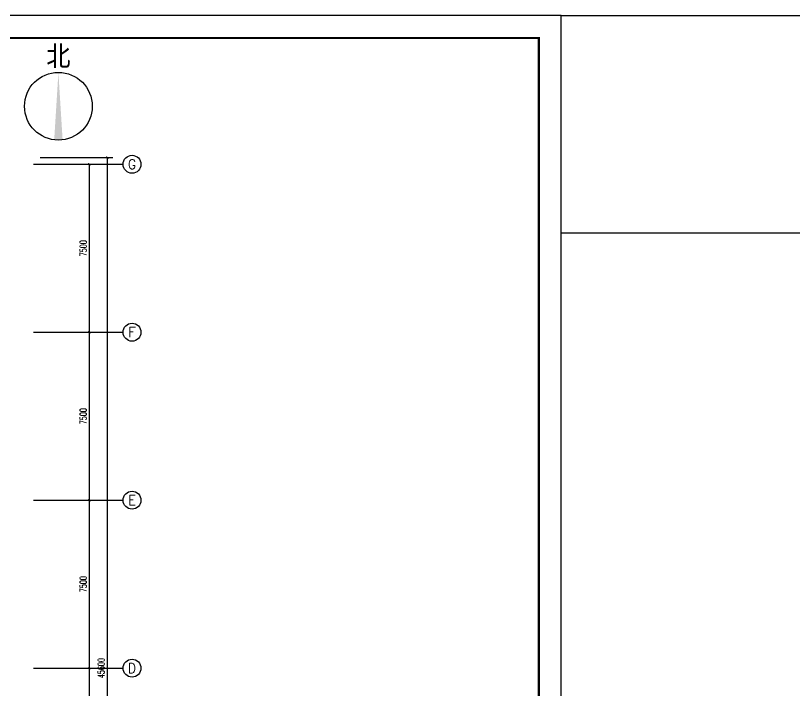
# Model space of a CAD drawing. Extents: x 4532298 to 10139194, y -639876 to -207028.
# Drawn here: x 5190941 to 5225717, y -320892 to -290759 of the extents above; entities that cross this region are included whole.
import ezdxf
from ezdxf.enums import TextEntityAlignment as Align

# ---------------------------------------------------------------- set-up
doc = ezdxf.new("R2010")
doc.units = 0
doc.header["$LTSCALE"] = 1000
doc.header["$MEASUREMENT"] = 0
doc.layers.get('0').update_dxf_attribs({"linetype": 'CONTINUOUS'})
doc.layers.get('Defpoints').update_dxf_attribs({"linetype": 'CONTINUOUS'})
for name, color, linetype in [('AXIS_TEXT', 7, 'CONTINUOUS'), ('PUB_TITLE', 4, 'CONTINUOUS'), ('WALL', 2, 'CONTINUOUS'), ('建筑底图', 251, 'CONTINUOUS')]:
    doc.layers.add(name, color=color, linetype=linetype)
doc.styles.add('_TCH_AXIS', font='COMPLEX', dxfattribs={"bigfont": 'GBCBIG'})
doc.styles.add('_TCH_DIM_T3', font='SIMPLEX', dxfattribs={"width": 0.705882, "bigfont": 'GBCBIG'})
doc.styles.add('COMPLEX', font='COMPLEX')
doc.styles.add('HT', font='')
doc.styles.get('HT').set_extended_font_data('SimSun')
doc.dimstyles.new('_TCH_ARCH&&100', dxfattribs={"dimtxt": 297.5, "dimasz": 100, "dimexe": 250, "dimexo": 300, "dimgap": 126.25, "dimtad": 1, "dimdec": 0, "dimzin": 0, "dimdsep": 46, "dimtxsty": '_TCH_DIM_T3', "dimblk": 'ARCHTICK', "dimcen": 0.09, "dimclrt": 7, "dimazin": 2, "dimtfac": 1, "dimtdec": 0, "dimtix": 1, "dimtmove": 2, "dimatfit": 3, "dimfxl": 0, "dimtolj": 1, "dimtzin": 0, "dimarcsym": 0})

# ---------------------------------------------------------------- blocks, each defined once
blk = doc.blocks.new('_NORTH')
blk.add_circle((0, 0), 1200)
blk.add_solid([(-1191, 149), (-1191, -149), (1200, 0)])
blk = doc.blocks.new('_ArchTick')
at = {"color": 0, "linetype": 'ByBlock', "const_width": 0.4}
blk.add_lwpolyline([(-0.5, -0.5), (0.5, 0.5)], dxfattribs=at)
blk = doc.blocks.new('*D1000')
at = {"layer": 'Defpoints', "color": 0, "transparency": 16777216}
for p in [(5191741, -297098), (5195041, -297098), (5191741, -342698)]:
    blk.add_point(p, dxfattribs=at)
at = {"layer": '建筑底图', "color": 0, "lineweight": -2, "transparency": 16777216}
for p, q in [((5192041, -297098), (5195291, -297098)), ((5195041, -342698), (5195041, -297098)), ((5192041, -342698), (5195291, -342698))]:
    blk.add_line(p, q, dxfattribs=at)
at = {"layer": '建筑底图', "color": 0, "lineweight": -2, "transparency": 16777216, "xscale": 100, "yscale": 100, "zscale": 100}
for p, rotation in [((5195041, -297098), 90), ((5195041, -342698), 270)]:
    blk.add_blockref('_ArchTick', p, dxfattribs=dict(at, rotation=rotation))
at = {"layer": '建筑底图', "color": 7, "transparency": 16777216, "insert": (5194766, -319898), "char_height": 297.5, "attachment_point": 5, "rotation": 90, "style": '_TCH_DIM_T3'}
blk.add_mtext('\\A1;45600', dxfattribs=at)
blk = doc.blocks.new('*D1003')
at = {"layer": 'Defpoints', "color": 0, "transparency": 16777216}
for p in [(5191741, -319898), (5194241, -319898), (5191741, -327398)]:
    blk.add_point(p, dxfattribs=at)
at = {"layer": '建筑底图', "color": 0, "lineweight": -2, "transparency": 16777216}
for p, q in [((5192041, -319898), (5194491, -319898)), ((5194241, -327398), (5194241, -319898)), ((5192041, -327398), (5194491, -327398))]:
    blk.add_line(p, q, dxfattribs=at)
at = {"layer": '建筑底图', "color": 0, "lineweight": -2, "transparency": 16777216, "xscale": 100, "yscale": 100, "zscale": 100}
for p, rotation in [((5194241, -319898), 90), ((5194241, -327398), 270)]:
    blk.add_blockref('_ArchTick', p, dxfattribs=dict(at, rotation=rotation))
at = {"layer": '建筑底图', "color": 7, "transparency": 16777216, "insert": (5193966, -323648), "char_height": 297.5, "attachment_point": 5, "rotation": 90, "style": '_TCH_DIM_T3'}
blk.add_mtext('\\A1;7500', dxfattribs=at)
blk = doc.blocks.new('*D1004')
at = {"layer": 'Defpoints', "color": 0, "transparency": 16777216}
for p in [(5191741, -312398), (5194241, -312398), (5191741, -319898)]:
    blk.add_point(p, dxfattribs=at)
at = {"layer": '建筑底图', "color": 0, "lineweight": -2, "transparency": 16777216}
for p, q in [((5192041, -312398), (5194491, -312398)), ((5194241, -319898), (5194241, -312398)), ((5192041, -319898), (5194491, -319898))]:
    blk.add_line(p, q, dxfattribs=at)
at = {"layer": '建筑底图', "color": 0, "lineweight": -2, "transparency": 16777216, "xscale": 100, "yscale": 100, "zscale": 100}
for p, rotation in [((5194241, -312398), 90), ((5194241, -319898), 270)]:
    blk.add_blockref('_ArchTick', p, dxfattribs=dict(at, rotation=rotation))
at = {"layer": '建筑底图', "color": 7, "transparency": 16777216, "insert": (5193966, -316148), "char_height": 297.5, "attachment_point": 5, "rotation": 90, "style": '_TCH_DIM_T3'}
blk.add_mtext('\\A1;7500', dxfattribs=at)
blk = doc.blocks.new('*D1005')
at = {"layer": 'Defpoints', "color": 0, "transparency": 16777216}
for p in [(5191741, -304898), (5194241, -304898), (5191741, -312398)]:
    blk.add_point(p, dxfattribs=at)
at = {"layer": '建筑底图', "color": 0, "lineweight": -2, "transparency": 16777216}
for p, q in [((5192041, -304898), (5194491, -304898)), ((5194241, -312398), (5194241, -304898)), ((5192041, -312398), (5194491, -312398))]:
    blk.add_line(p, q, dxfattribs=at)
at = {"layer": '建筑底图', "color": 0, "lineweight": -2, "transparency": 16777216, "xscale": 100, "yscale": 100, "zscale": 100}
for p, rotation in [((5194241, -304898), 90), ((5194241, -312398), 270)]:
    blk.add_blockref('_ArchTick', p, dxfattribs=dict(at, rotation=rotation))
at = {"layer": '建筑底图', "color": 7, "transparency": 16777216, "insert": (5193966, -308648), "char_height": 297.5, "attachment_point": 5, "rotation": 90, "style": '_TCH_DIM_T3'}
blk.add_mtext('\\A1;7500', dxfattribs=at)
blk = doc.blocks.new('*D1006')
at = {"layer": 'Defpoints', "color": 0, "transparency": 16777216}
for p in [(5191741, -297398), (5194241, -297398), (5191741, -304898)]:
    blk.add_point(p, dxfattribs=at)
at = {"layer": '建筑底图', "color": 0, "lineweight": -2, "transparency": 16777216}
for p, q in [((5192041, -297398), (5194491, -297398)), ((5194241, -304898), (5194241, -297398)), ((5192041, -304898), (5194491, -304898))]:
    blk.add_line(p, q, dxfattribs=at)
at = {"layer": '建筑底图', "color": 0, "lineweight": -2, "transparency": 16777216, "xscale": 100, "yscale": 100, "zscale": 100}
for p, rotation in [((5194241, -297398), 90), ((5194241, -304898), 270)]:
    blk.add_blockref('_ArchTick', p, dxfattribs=dict(at, rotation=rotation))
at = {"layer": '建筑底图', "color": 7, "transparency": 16777216, "insert": (5193966, -301148), "char_height": 297.5, "attachment_point": 5, "rotation": 90, "style": '_TCH_DIM_T3'}
blk.add_mtext('\\A1;7500', dxfattribs=at)
blk = doc.blocks.new('_AXISO')
blk.add_circle((0, 0), 0.5)
at = {"layer": 'AXIS_TEXT', "style": 'COMPLEX', "width": 1.041667}
blk.add_attdef('A', text='', height=0.56, dxfattribs=at).set_placement((-0.25, -0.28), (0.25, -0.28), align=Align.FIT)

msp = doc.modelspace()

# ---------------------------------------------------------------- linework, layer by layer
at = {"layer": 'PUB_TITLE', "color": 4}
msp.add_lwpolyline([(5131200.3, -350158.8), (5215300.3, -350158.8), (5215300.3, -290758.8), (5131200.3, -290758.8)], close=True, dxfattribs=at)
at = {"layer": 'PUB_TITLE', "color": 4, "const_width": 100}
msp.add_lwpolyline([(5133700.3, -349158.8), (5214300.3, -349158.8), (5214300.3, -291758.8), (5133700.3, -291758.8)], close=True, dxfattribs=at)
at = {"layer": 'WALL', "color": 1, "ltscale": 10}
msp.add_lwpolyline([(5215300.3, -290758.8), (5228032, -290758.8), (5228032, -300473.9), (5215300.3, -300473.9)], close=True, dxfattribs=at)
at = {"layer": '建筑底图'}
for p, q in [((5191740.9, -297398.3), (5195740.9, -297398.3)), ((5191740.9, -304898.3), (5195740.9, -304898.3)), ((5191740.9, -312398.3), (5195740.9, -312398.3)), ((5191740.9, -319898.3), (5195740.9, -319898.3))]:
    msp.add_line(p, q, dxfattribs=at)

# ---------------------------------------------------------------- block references
at = {"layer": '建筑底图', "xscale": 1.260000000009313, "yscale": 1.260000000009313, "zscale": 1.260000000009313, "rotation": 90}
msp.add_blockref('_NORTH', (5192853.7, -294805.6, -12083.9), dxfattribs=at)
at = {"layer": '建筑底图'}
ref = msp.add_blockref('_AXISO', (5196140.9, -297398.3), dxfattribs=dict(at, xscale=800, yscale=800, zscale=800))
ref.add_attrib('A', 'G', dxfattribs={"layer": 'AXIS_TEXT', "color": 0, "height": 425.2, "style": '_TCH_AXIS'}).set_placement((5195958.7, -297610.9), (5196323.1, -297610.9), align=Align.FIT)
ref = msp.add_blockref('_AXISO', (5196140.9, -304898.3), dxfattribs=dict(at, xscale=800, yscale=800, zscale=800))
ref.add_attrib('A', 'F', dxfattribs={"layer": 'AXIS_TEXT', "color": 0, "height": 445.4, "style": '_TCH_AXIS'}).set_placement((5195971.2, -305121), (5196310.6, -305121), align=Align.FIT)
ref = msp.add_blockref('_AXISO', (5196140.9, -312398.3), dxfattribs=dict(at, xscale=800, yscale=800, zscale=800))
ref.add_attrib('A', 'E', dxfattribs={"layer": 'AXIS_TEXT', "color": 0, "height": 445.4, "style": '_TCH_AXIS'}).set_placement((5195971.2, -312621), (5196310.6, -312621), align=Align.FIT)
ref = msp.add_blockref('_AXISO', (5196140.9, -319898.3), dxfattribs=dict(at, xscale=800, yscale=800, zscale=800))
ref.add_attrib('A', 'D', dxfattribs={"layer": 'AXIS_TEXT', "color": 0, "height": 435.3, "style": '_TCH_AXIS'}).set_placement((5195964.7, -320115.9), (5196317.1, -320115.9), align=Align.FIT)

# ---------------------------------------------------------------- texts
at = {"layer": '建筑底图', "style": 'HT', "width": 0.88}
msp.add_text('北', height=900.8, dxfattribs=at).set_placement((5192312.1, -293011.6, -12083.9))

# ---------------------------------------------------------------- dimensions: what is measured, and where the dimension line sits
at = {"layer": '建筑底图'}
for p1, p2, distance, picture, middle in [((5191740.9, -342698.3), (5191740.9, -297098.3), -3300, '*D1000', (5194765.9, -319898.3)), ((5191740.9, -304898.3), (5191740.9, -297398.3), -2500, '*D1006', (5193965.9, -301148.3)), ((5191740.9, -312398.3), (5191740.9, -304898.3), -2500, '*D1005', (5193965.9, -308648.3)), ((5191740.9, -319898.3), (5191740.9, -312398.3), -2500, '*D1004', (5193965.9, -316148.3)), ((5191740.9, -327398.3), (5191740.9, -319898.3), -2500, '*D1003', (5193965.9, -323648.3))]:
    dim = msp.add_aligned_dim(p1=p1, p2=p2, distance=distance, dimstyle='_TCH_ARCH&&100', dxfattribs=at)
    dim.commit()
    dim.dimension.update_dxf_attribs({"geometry": picture, "text_midpoint": middle})

doc.saveas('drawing.dxf')
